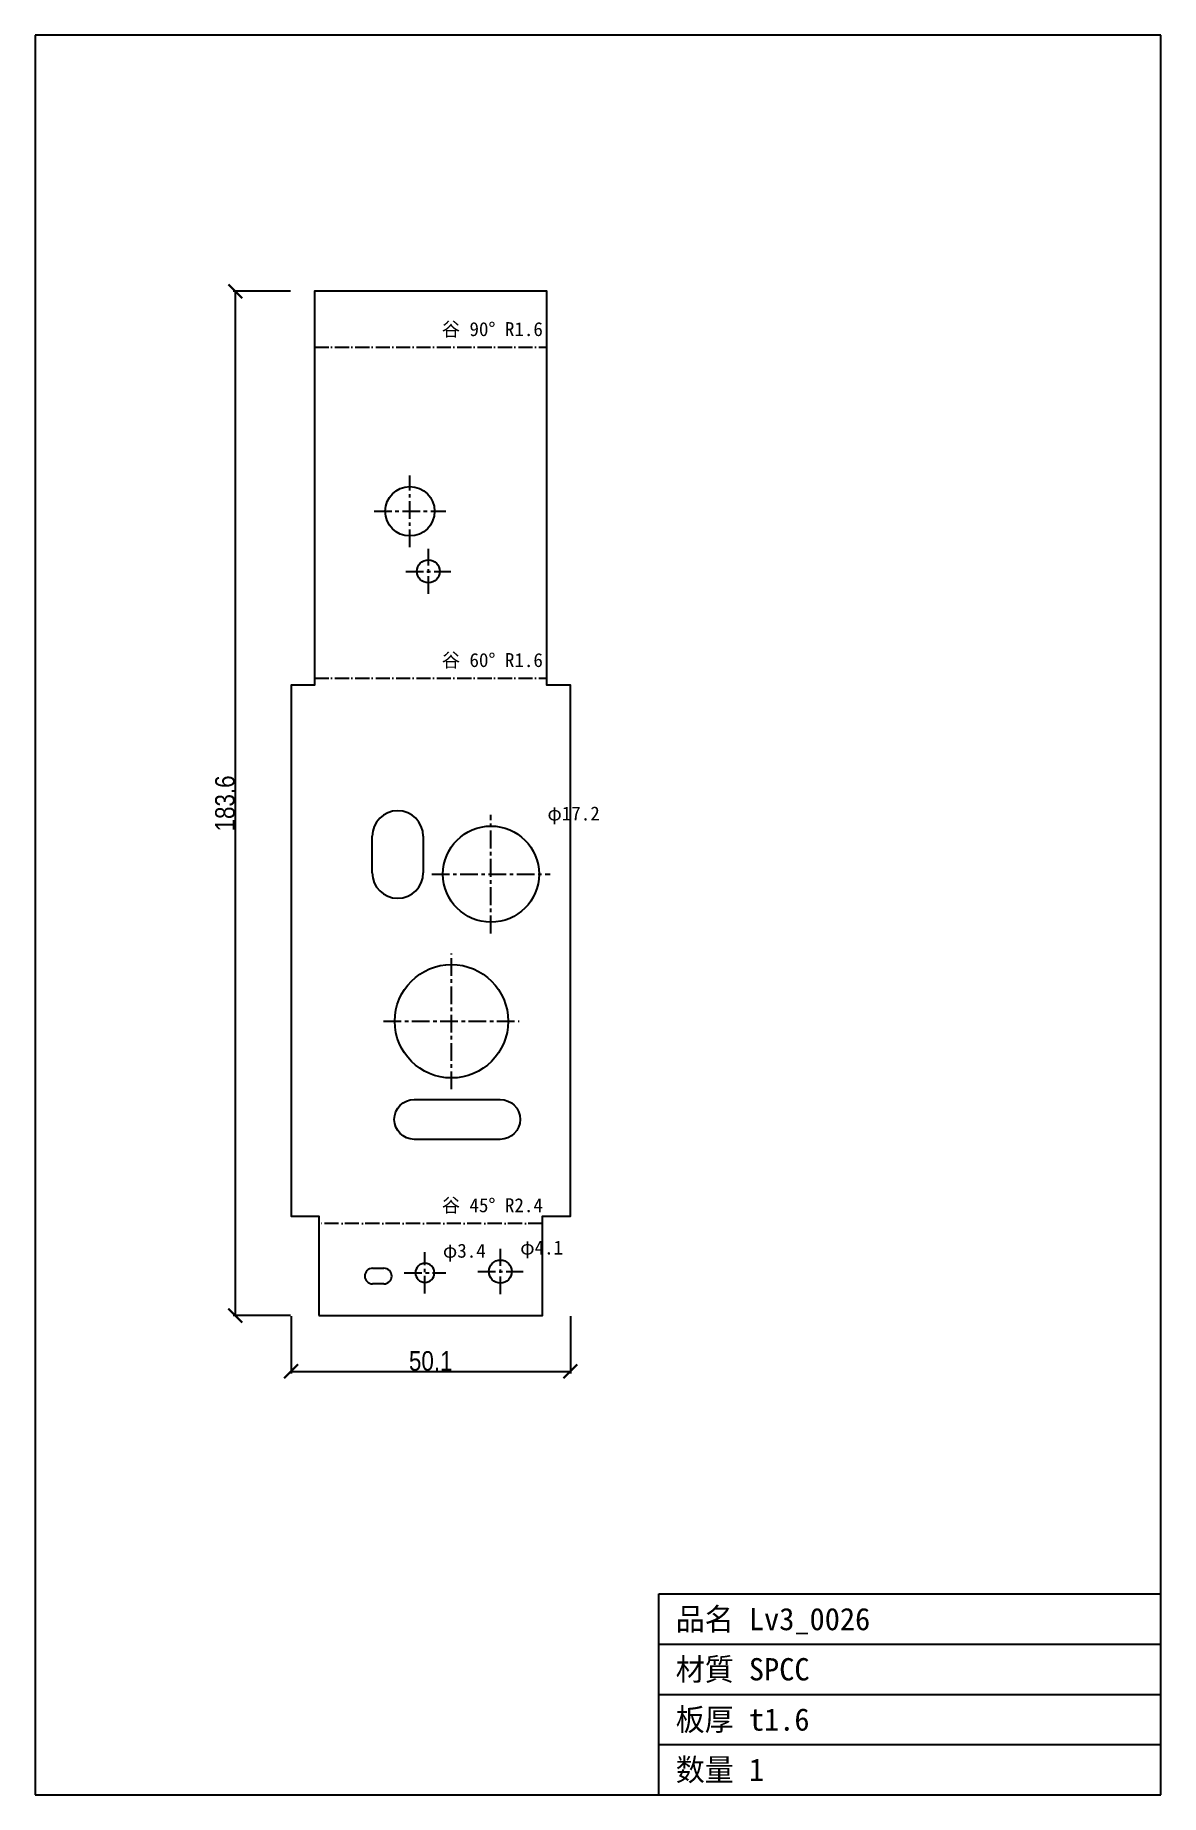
# Model space of a CAD drawing. Header units: millimetres. Extents: x -46 to 156, y -104 to 212.
import ezdxf

# ---------------------------------------------------------------- set-up
doc = ezdxf.new("R2010")
doc.units = ezdxf.units.MM
doc.linetypes.add('CENTER', pattern=[5.08, 3.175, -0.635, 0.635, -0.635])
doc.linetypes.add('DASHDOT', pattern=[3.556, 2.54, -0.508, 0, -0.508])
for name, color, linetype in [('10', 7, 'Continuous'), ('11', 7, 'Continuous'), ('15', 7, 'Continuous'), ('17', 7, 'Continuous'), ('19', 7, 'Continuous'), ('8', 7, 'Continuous')]:
    doc.layers.add(name, color=color, linetype=linetype)
doc.styles.add('OpenSansCondensed-Light', font='OpenSansCondensed-Light.ttf')
doc.dimstyles.new('EZDXF', dxfattribs={"dimtxt": 0.25, "dimasz": 0.175, "dimexe": 0.375, "dimexo": 0.125, "dimgap": 0.1, "dimtad": 1, "dimlfac": 100, "dimzin": 12, "dimdsep": 46, "dimtxsty": 'OpenSansCondensed-Light', "dimblk": 'ARCHTICK', "dimcen": 2.5, "dimazin": 3, "dimtfac": 0.5, "dimtmove": 2, "dimatfit": 3})

# ---------------------------------------------------------------- blocks, each defined once
blk = doc.blocks.new('HOLE_D20_34')
blk.add_circle((0, 0), 10.17)
blk = doc.blocks.new('HOLE_D17_24')
blk.add_circle((0, 0), 8.62)
blk = doc.blocks.new('_ARCHTICK')
at = {"color": 0, "linetype": 'BYBLOCK', "const_width": 0.15}
blk.add_lwpolyline([(-0.5, -0.5), (0.5, 0.5)], dxfattribs=at)

msp = doc.modelspace()

# ---------------------------------------------------------------- linework, layer by layer
at = {"layer": '11', "color": 4, "linetype": 'DASHDOT'}
for p, q in [((4.2, 155.78), (45.88, 155.78)), ((4.2, 96.46), (45.88, 96.46)), ((45.08, -1.26), (5, -1.26))]:
    msp.add_line(p, q, dxfattribs=at)
at = {"layer": '15', "color": 1, "linetype": 'CENTER'}
for p, q in [((21.3, 119.95), (21.3, 132.81)), ((14.87, 126.38), (27.73, 126.38)), ((24.62, 111.56), (24.62, 119.67)), ((20.56, 115.61), (28.67, 115.61)), ((35.85, 50.72), (35.85, 71.96)), ((25.23, 61.34), (46.47, 61.34)), ((28.76, 22.8), (28.76, 47.14)), ((16.59, 34.97), (40.93, 34.97)), ((37.53, -13.96), (37.53, -5.85)), ((24.01, -13.84), (24.01, -6.42)), ((20.3, -10.13), (27.72, -10.13)), ((33.48, -9.9), (41.59, -9.9))]:
    msp.add_line(p, q, dxfattribs=at)
at = {"layer": '17', "color": 7, "linetype": 'CONTINUOUS'}
for p, q in [((14.55, 61.58), (14.55, 68.12)), ((23.71, 68.12), (23.71, 61.58)), ((14.62, -9.32), (16.65, -9.32)), ((16.64, -12.12), (14.62, -12.12))]:
    msp.add_line(p, q, dxfattribs=at)
msp.add_lwpolyline([(5, -17.79), (45.08, -17.79), (45.08, 0), (50.08, 0), (50.08, 95.2), (45.88, 95.2), (45.88, 165.81), (4.2, 165.81), (4.2, 95.2), (0, 95.2), (0, 0), (5, 0)], close=True, dxfattribs=at)
msp.add_lwpolyline([(22.09, 20.95), (37.5, 20.95, -1), (37.5, 13.79), (22.09, 13.79, -1)], format="xyb", close=True, dxfattribs=at)
for centre, radius in [((21.3, 126.38), 4.43), ((24.62, 115.61), 2.06), ((37.53, -9.9), 2.06), ((37.53, -9.9), 2.06)]:
    msp.add_circle(centre, radius, dxfattribs=at)
for centre, radius, start, end in [((19.13, 68.12), 4.58, 0, 180), ((19.13, 61.58), 4.58, 180, 0), ((14.62, -10.72), 1.4, 90, -90), ((16.64, -10.72), 1.4, -90, 90), ((24.01, -10.13), 1.71, 0, 180), ((24.01, -10.13), 1.71, 180, 0)]:
    msp.add_arc(centre, radius, start, end, dxfattribs=at)
at = {"layer": '8', "color": 7, "linetype": 'CONTINUOUS'}
for p, q in [((155.98, 211.72), (-45.9, 211.72)), ((-45.9, 211.72), (-45.9, -103.69)), ((155.98, -103.69), (155.98, 211.72)), ((65.98, -103.69), (65.98, -67.69)), ((65.98, -67.69), (155.98, -67.69)), ((65.98, -76.69), (155.98, -76.69)), ((65.98, -85.69), (155.98, -85.69)), ((65.98, -94.69), (155.98, -94.69)), ((-45.9, -103.69), (155.98, -103.69))]:
    msp.add_line(p, q, dxfattribs=at)

# ---------------------------------------------------------------- block references
at = {"layer": '17', "color": 7, "linetype": 'CONTINUOUS'}
for name, p in [('HOLE_D17_24', (35.85, 61.34)), ('HOLE_D20_34', (28.76, 34.97))]:
    msp.add_blockref(name, p, dxfattribs=at)

# ---------------------------------------------------------------- texts
at = {"layer": '19', "color": 2}
for s, height, p in [('谷 90° R1.6', 2.5, (27.04, 157.78)), ('谷 60° R1.6', 2.5, (27.04, 98.46)), ('φ17.2', 2.5, (45.97, 70.96)), ('谷 45° R2.4', 2.5, (27.04, 0.74)), ('φ3.4', 2.5, (27.22, -7.42)), ('φ4.1', 2.5, (41.09, -6.85)), ('品名 Lv3_0026', 4, (68.98, -74.19)), ('材質 SPCC', 4, (68.98, -83.19)), ('板厚 t1.6', 4, (68.98, -92.19)), ('数量 1', 4, (68.98, -101.19))]:
    msp.add_text(s, height=height, dxfattribs=at).set_placement(p)

# ---------------------------------------------------------------- dimensions: what is measured, and where the dimension line sits
at = {"layer": '10', "color": 2}
msp.add_linear_dim(base=(-10, -17.79), p1=(0, -17.79), p2=(0, 165.81), angle=90, dimstyle='EZDXF', override={"dimtxt": 3.5, "dimasz": 2.5, "dimdec": 1, "dimlfac": 1}, dxfattribs=at).render()
msp.add_linear_dim(base=(0, -27.79), p1=(0, -17.79), p2=(50.08, -17.79), dimstyle='EZDXF', override={"dimtxt": 3.5, "dimasz": 2.5, "dimdec": 1, "dimlfac": 1}, dxfattribs=at).render()

doc.saveas('drawing.dxf')
